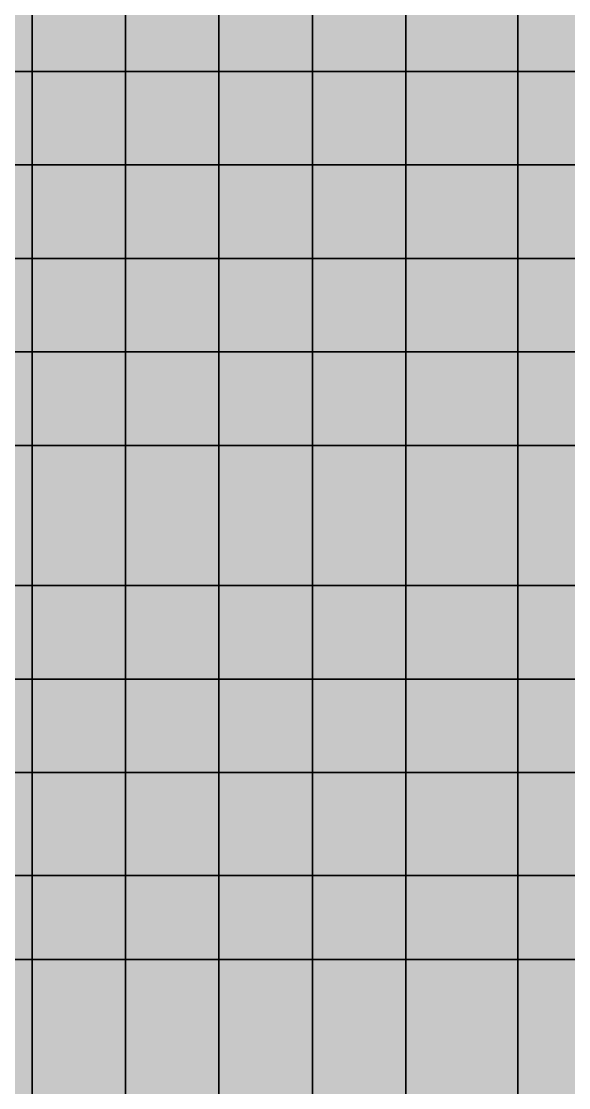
# Model space of a CAD drawing. Header units: inches. Extents: x -100 to 146, y -140 to 41.
# Drawn here: x 18.2 to 24.05, y -29.87 to -18.46 of the extents above; entities that cross this region are included whole.
import ezdxf

# ---------------------------------------------------------------- set-up
doc = ezdxf.new("R2010")
doc.units = ezdxf.units.IN
doc.header["$MEASUREMENT"] = 0
for name, color, linetype in [('Contour 1-01', 7, 'Continuous'), ('Mesh-CDM(100%)_Ac1①', 7, 'Continuous'), ('Mesh-CDM(50%)_Ac1①', 7, 'Continuous'), ('Mesh-joint-hd-s1', 7, 'Continuous'), ('Mesh-joint-vd-s2', 7, 'Continuous'), ('Mesh-joint-vd-s3', 7, 'Continuous'), ('Mesh-MPC', 7, 'Continuous'), ('Mesh-セル中詰(水中)', 7, 'Continuous'), ('Mesh-事前混合処理土', 7, 'Continuous'), ('Mesh-敷石', 7, 'Continuous'), ('Mesh-梁①(両端)', 7, 'Continuous'), ('Mesh-梁③(円周)', 7, 'Continuous'), ('Undeformed Mesh-CDM(100%)_Ac1①', 7, 'Continuous'), ('Undeformed Mesh-CDM(50%)_Ac1①', 7, 'Continuous'), ('Undeformed Mesh-セル中詰(水中)', 7, 'Continuous'), ('Undeformed Mesh-事前混合処理土', 7, 'Continuous'), ('Undeformed Mesh-敷石', 7, 'Continuous')]:
    doc.layers.add(name, color=color, linetype=linetype)

msp = doc.modelspace()

# ---------------------------------------------------------------- linework, layer by layer
at = {"color": 7, "true_color": 0xffffff, "transparency": 33554687}
for p, q in [((23.51, -19), (23.51, -18)), ((12.25, -19), (23.51, -19)), ((23.51, -20), (23.51, -19)), ((23.51, -19), (23.51, -19)), ((23.51, -19), (23.51, -19)), ((12.25, -20), (23.51, -20)), ((23.51, -21), (23.51, -20)), ((23.51, -20), (23.51, -20)), ((23.51, -20), (23.51, -20)), ((12.25, -21), (23.51, -21)), ((23.51, -22), (23.51, -21)), ((23.51, -21), (23.51, -21)), ((23.51, -21), (23.51, -21)), ((12.25, -22), (23.51, -22)), ((23.51, -23), (23.51, -22)), ((23.51, -22), (23.51, -22)), ((23.51, -22), (23.51, -22)), ((12.25, -23), (23.51, -23)), ((23.51, -23), (23.51, -23)), ((23.51, -23), (23.51, -23)), ((23.51, -23), (23.51, -23)), ((23.51, -23), (23.51, -23)), ((18.31103, -24.5), (18.31103, -24.5)), ((19.31103, -24.5), (19.31103, -24.5)), ((20.31103, -24.5), (20.31103, -24.5)), ((21.31103, -24.5), (21.31103, -24.5)), ((22.31103, -24.5), (22.31103, -24.5)), ((23.51, -24.5), (23.51, -24.5))]:
    msp.add_line(p, q, dxfattribs=at)
for points in [[(17.31103, -18), (17.31103, -19), (18.31103, -19)], [(17.31103, -18), (18.31103, -19), (18.31103, -18)], [(18.31103, -18), (18.31103, -19), (19.31103, -19)], [(18.31103, -18), (19.31103, -19), (19.31103, -18)], [(19.31103, -19), (20.31103, -19), (20.31103, -18)], [(19.31103, -19), (20.31103, -18), (19.31103, -18)], [(20.31103, -18), (20.31103, -19), (21.31103, -19)], [(20.31103, -18), (21.31103, -19), (21.31103, -18)], [(21.31103, -19), (22.31103, -19), (22.31103, -18)], [(21.31103, -19), (22.31103, -18), (21.31103, -18)], [(22.31103, -18), (22.31103, -19), (23.51, -19)], [(22.31103, -18), (23.51, -19), (23.51, -18)], [(23.51, -18), (23.51, -19), (24.6, -19)], [(23.51, -18), (24.6, -19), (24.6, -18)], [(17.31103, -20), (18.31103, -20), (18.31103, -19)], [(17.31103, -20), (18.31103, -19), (17.31103, -19)], [(18.31103, -19), (18.31103, -20), (19.31103, -20)], [(18.31103, -19), (19.31103, -20), (19.31103, -19)], [(19.31103, -20), (20.31103, -20), (20.31103, -19)], [(19.31103, -20), (20.31103, -19), (19.31103, -19)], [(20.31103, -19), (20.31103, -20), (21.31103, -20)], [(20.31103, -19), (21.31103, -20), (21.31103, -19)], [(21.31103, -20), (22.31103, -20), (22.31103, -19)], [(21.31103, -20), (22.31103, -19), (21.31103, -19)], [(22.31103, -20), (23.51, -20), (23.51, -19)], [(22.31103, -20), (23.51, -19), (22.31103, -19)], [(23.51, -20), (24.6, -20), (24.6, -19)], [(23.51, -20), (24.6, -19), (23.51, -19)], [(17.31103, -21), (18.31103, -21), (18.31103, -20)], [(17.31103, -21), (18.31103, -20), (17.31103, -20)], [(18.31103, -20), (18.31103, -21), (19.31103, -21)], [(18.31103, -20), (19.31103, -21), (19.31103, -20)], [(19.31103, -21), (20.31103, -21), (20.31103, -20)], [(19.31103, -21), (20.31103, -20), (19.31103, -20)], [(20.31103, -20), (20.31103, -21), (21.31103, -21)], [(20.31103, -20), (21.31103, -21), (21.31103, -20)], [(21.31103, -21), (22.31103, -21), (22.31103, -20)], [(21.31103, -21), (22.31103, -20), (21.31103, -20)], [(22.31103, -21), (23.51, -21), (23.51, -20)], [(22.31103, -21), (23.51, -20), (22.31103, -20)], [(23.51, -21), (24.6, -21), (24.6, -20)], [(23.51, -21), (24.6, -20), (23.51, -20)], [(17.31103, -22), (18.31103, -22), (18.31103, -21)], [(17.31103, -22), (18.31103, -21), (17.31103, -21)], [(18.31103, -21), (18.31103, -22), (19.31103, -22)], [(18.31103, -21), (19.31103, -22), (19.31103, -21)], [(19.31103, -22), (20.31103, -22), (20.31103, -21)], [(19.31103, -22), (20.31103, -21), (19.31103, -21)], [(20.31103, -21), (20.31103, -22), (21.31103, -22)], [(20.31103, -21), (21.31103, -22), (21.31103, -21)], [(21.31103, -22), (22.31103, -22), (22.31103, -21)], [(21.31103, -22), (22.31103, -21), (21.31103, -21)], [(22.31103, -22), (23.51, -22), (23.51, -21)], [(22.31103, -22), (23.51, -21), (22.31103, -21)], [(23.51, -22), (24.6, -22), (24.6, -21)], [(23.51, -22), (24.6, -21), (23.51, -21)], [(17.31103, -22), (17.31103, -23), (18.31103, -23)], [(17.31103, -22), (18.31103, -23), (18.31103, -22)], [(18.31103, -22), (18.31103, -23), (19.31103, -23)], [(18.31103, -22), (19.31103, -23), (19.31103, -22)], [(19.31103, -22), (19.31103, -23), (20.31103, -23)], [(19.31103, -22), (20.31103, -23), (20.31103, -22)], [(20.31103, -22), (20.31103, -23), (21.31103, -23)], [(20.31103, -22), (21.31103, -23), (21.31103, -22)], [(21.31103, -22), (21.31103, -23), (22.31103, -23)], [(21.31103, -22), (22.31103, -23), (22.31103, -22)], [(23.51, -23), (23.51, -22), (22.31103, -22)], [(23.51, -23), (22.31103, -22), (22.31103, -23)], [(23.51, -22), (23.51, -23), (24.6, -23)], [(23.51, -22), (24.6, -23), (24.6, -22)], [(17.31103, -24.5), (18.31103, -24.5), (18.31103, -23)], [(17.31103, -24.5), (18.31103, -23), (17.31103, -23)], [(18.31103, -23), (18.31103, -24.5), (19.31103, -24.5)], [(18.31103, -23), (19.31103, -24.5), (19.31103, -23)], [(19.31103, -24.5), (20.31103, -24.5), (20.31103, -23)], [(19.31103, -24.5), (20.31103, -23), (19.31103, -23)], [(20.31103, -23), (20.31103, -24.5), (21.31103, -24.5)], [(20.31103, -23), (21.31103, -24.5), (21.31103, -23)], [(21.31103, -24.5), (22.31103, -24.5), (22.31103, -23)], [(21.31103, -24.5), (22.31103, -23), (21.31103, -23)], [(22.31103, -24.5), (23.51, -24.5), (23.51, -23)], [(22.31103, -24.5), (23.51, -23), (22.31103, -23)], [(23.51, -23), (23.51, -24.5), (24.6, -24.5)], [(23.51, -23), (24.6, -24.5), (24.6, -23)], [(18.31103, -24.5), (17.31103, -24.5), (17.31103, -25.5)], [(18.31103, -24.5), (17.31103, -25.5), (18.31103, -25.5)], [(18.31103, -24.5), (18.31103, -25.5), (19.31103, -25.5)], [(18.31103, -24.5), (19.31103, -25.5), (19.31103, -24.5)], [(20.31103, -24.5), (19.31103, -24.5), (19.31103, -25.5)], [(20.31103, -24.5), (19.31103, -25.5), (20.31103, -25.5)], [(20.31103, -24.5), (20.31103, -25.5), (21.31103, -25.5)], [(20.31103, -24.5), (21.31103, -25.5), (21.31103, -24.5)], [(22.31103, -24.5), (21.31103, -24.5), (21.31103, -25.5)], [(22.31103, -24.5), (21.31103, -25.5), (22.31103, -25.5)], [(23.51, -24.5), (22.31103, -24.5), (22.31103, -25.5)], [(23.51, -24.5), (22.31103, -25.5), (23.51, -25.5)], [(23.51, -24.5), (23.51, -25.5), (24.6, -25.5)], [(23.51, -24.5), (24.6, -25.5), (24.6, -24.5)], [(17.31103, -25.5), (17.31103, -26.5), (18.31103, -26.5)], [(17.31103, -25.5), (18.31103, -26.5), (18.31103, -25.5)], [(18.31103, -25.5), (18.31103, -26.5), (19.31103, -26.5)], [(18.31103, -25.5), (19.31103, -26.5), (19.31103, -25.5)], [(19.31103, -26.5), (20.31103, -26.5), (20.31103, -25.5)], [(19.31103, -26.5), (20.31103, -25.5), (19.31103, -25.5)], [(20.31103, -25.5), (20.31103, -26.5), (21.31103, -26.5)], [(20.31103, -25.5), (21.31103, -26.5), (21.31103, -25.5)], [(21.31103, -26.5), (22.31103, -26.5), (22.31103, -25.5)], [(21.31103, -26.5), (22.31103, -25.5), (21.31103, -25.5)], [(22.31103, -26.5), (23.51, -26.5), (23.51, -25.5)], [(22.31103, -26.5), (23.51, -25.5), (22.31103, -25.5)], [(23.51, -25.5), (23.51, -26.5), (24.6, -26.5)], [(23.51, -25.5), (24.6, -26.5), (24.6, -25.5)], [(17.31103, -26.5), (17.31103, -27.6), (18.31103, -27.6)], [(17.31103, -26.5), (18.31103, -27.6), (18.31103, -26.5)], [(18.31103, -26.5), (18.31103, -27.6), (19.31103, -27.6)], [(18.31103, -26.5), (19.31103, -27.6), (19.31103, -26.5)], [(19.31103, -27.6), (20.31103, -27.6), (20.31103, -26.5)], [(19.31103, -27.6), (20.31103, -26.5), (19.31103, -26.5)], [(20.31103, -26.5), (20.31103, -27.6), (21.31103, -27.6)], [(20.31103, -26.5), (21.31103, -27.6), (21.31103, -26.5)], [(21.31103, -27.6), (22.31103, -27.6), (22.31103, -26.5)], [(21.31103, -27.6), (22.31103, -26.5), (21.31103, -26.5)], [(22.31103, -27.6), (23.51, -27.6), (23.51, -26.5)], [(22.31103, -27.6), (23.51, -26.5), (22.31103, -26.5)], [(23.51, -26.5), (23.51, -27.6), (24.6, -27.6)], [(23.51, -26.5), (24.6, -27.6), (24.6, -26.5)], [(17.31103, -27.6), (17.31103, -28.5), (18.31103, -28.5)], [(17.31103, -27.6), (18.31103, -28.5), (18.31103, -27.6)], [(18.31103, -27.6), (18.31103, -28.5), (19.31103, -28.5)], [(18.31103, -27.6), (19.31103, -28.5), (19.31103, -27.6)], [(19.31103, -28.5), (20.31103, -28.5), (20.31103, -27.6)], [(19.31103, -28.5), (20.31103, -27.6), (19.31103, -27.6)], [(20.31103, -27.6), (20.31103, -28.5), (21.31103, -28.5)], [(20.31103, -27.6), (21.31103, -28.5), (21.31103, -27.6)], [(21.31103, -28.5), (22.31103, -28.5), (22.31103, -27.6)], [(21.31103, -28.5), (22.31103, -27.6), (21.31103, -27.6)], [(22.31103, -28.5), (23.51, -28.5), (23.51, -27.6)], [(22.31103, -28.5), (23.51, -27.6), (22.31103, -27.6)], [(23.51, -27.6), (23.51, -28.5), (24.6, -28.5)], [(23.51, -27.6), (24.6, -28.5), (24.6, -27.6)], [(18.31103, -28.5), (17.31103, -28.5), (17.31103, -30.1)], [(18.31103, -28.5), (17.31103, -30.1), (18.31103, -30.1)], [(18.31103, -28.5), (18.31103, -30.1), (19.31103, -30.1)], [(18.31103, -28.5), (19.31103, -30.1), (19.31103, -28.5)], [(20.31103, -28.5), (19.31103, -28.5), (19.31103, -30.1)], [(20.31103, -28.5), (19.31103, -30.1), (20.31103, -30.1)], [(20.31103, -28.5), (20.31103, -30.1), (21.31103, -30.1)], [(20.31103, -28.5), (21.31103, -30.1), (21.31103, -28.5)], [(22.31103, -28.5), (21.31103, -28.5), (21.31103, -30.1)], [(22.31103, -28.5), (21.31103, -30.1), (22.31103, -30.1)], [(23.51, -28.5), (22.31103, -28.5), (22.31103, -30.1)], [(23.51, -28.5), (22.31103, -30.1), (23.51, -30.1)], [(23.51, -28.5), (23.51, -30.1), (24.6, -30.1)], [(23.51, -28.5), (24.6, -30.1), (24.6, -28.5)]]:
    msp.add_solid(points, dxfattribs=at)
at = {"layer": 'Contour 1-01', "color": 5, "true_color": 0x0000ff}
for points in [[(17.31103, -18), (17.31103, -19), (18.31103, -19)], [(17.31103, -18), (18.31103, -19), (18.31103, -18)], [(18.31103, -18), (18.31103, -19), (19.31103, -19)], [(18.31103, -18), (19.31103, -19), (19.31103, -18)], [(19.31103, -19), (20.31103, -19), (20.31103, -18)], [(19.31103, -19), (20.31103, -18), (19.31103, -18)], [(20.31103, -18), (20.31103, -19), (21.31103, -19)], [(20.31103, -18), (21.31103, -19), (21.31103, -18)], [(21.31103, -19), (22.31103, -19), (22.31103, -18)], [(21.31103, -19), (22.31103, -18), (21.31103, -18)], [(22.31103, -18), (22.31103, -19), (23.51, -19)], [(22.31103, -18), (23.51, -19), (23.51, -18)], [(23.51, -18), (23.51, -19), (24.6, -19)], [(23.51, -18), (24.6, -19), (24.6, -18)], [(17.31103, -20), (18.31103, -20), (18.31103, -19)], [(17.31103, -20), (18.31103, -19), (17.31103, -19)], [(18.31103, -19), (18.31103, -20), (19.31103, -20)], [(18.31103, -19), (19.31103, -20), (19.31103, -19)], [(19.31103, -20), (20.31103, -20), (20.31103, -19)], [(19.31103, -20), (20.31103, -19), (19.31103, -19)], [(20.31103, -19), (20.31103, -20), (21.31103, -20)], [(20.31103, -19), (21.31103, -20), (21.31103, -19)], [(21.31103, -20), (22.31103, -20), (22.31103, -19)], [(21.31103, -20), (22.31103, -19), (21.31103, -19)], [(22.31103, -20), (23.51, -20), (23.51, -19)], [(22.31103, -20), (23.51, -19), (22.31103, -19)], [(23.51, -20), (24.6, -20), (24.6, -19)], [(23.51, -20), (24.6, -19), (23.51, -19)], [(17.31103, -21), (18.31103, -21), (18.31103, -20)], [(17.31103, -21), (18.31103, -20), (17.31103, -20)], [(18.31103, -20), (18.31103, -21), (19.31103, -21)], [(18.31103, -20), (19.31103, -21), (19.31103, -20)], [(19.31103, -21), (20.31103, -21), (20.31103, -20)], [(19.31103, -21), (20.31103, -20), (19.31103, -20)], [(20.31103, -20), (20.31103, -21), (21.31103, -21)], [(20.31103, -20), (21.31103, -21), (21.31103, -20)], [(21.31103, -21), (22.31103, -21), (22.31103, -20)], [(21.31103, -21), (22.31103, -20), (21.31103, -20)], [(22.31103, -21), (23.51, -21), (23.51, -20)], [(22.31103, -21), (23.51, -20), (22.31103, -20)], [(23.51, -21), (24.6, -21), (24.6, -20)], [(23.51, -21), (24.6, -20), (23.51, -20)], [(17.31103, -22), (18.31103, -22), (18.31103, -21)], [(17.31103, -22), (18.31103, -21), (17.31103, -21)], [(18.31103, -21), (18.31103, -22), (19.31103, -22)], [(18.31103, -21), (19.31103, -22), (19.31103, -21)], [(19.31103, -22), (20.31103, -22), (20.31103, -21)], [(19.31103, -22), (20.31103, -21), (19.31103, -21)], [(20.31103, -21), (20.31103, -22), (21.31103, -22)], [(20.31103, -21), (21.31103, -22), (21.31103, -21)], [(21.31103, -22), (22.31103, -22), (22.31103, -21)], [(21.31103, -22), (22.31103, -21), (21.31103, -21)], [(22.31103, -22), (23.51, -22), (23.51, -21)], [(22.31103, -22), (23.51, -21), (22.31103, -21)], [(23.51, -22), (24.6, -22), (24.6, -21)], [(23.51, -22), (24.6, -21), (23.51, -21)], [(17.31103, -22), (17.31103, -23), (18.31103, -23)], [(17.31103, -22), (18.31103, -23), (18.31103, -22)], [(18.31103, -22), (18.31103, -23), (19.31103, -23)], [(18.31103, -22), (19.31103, -23), (19.31103, -22)], [(19.31103, -22), (19.31103, -23), (20.31103, -23)], [(19.31103, -22), (20.31103, -23), (20.31103, -22)], [(20.31103, -22), (20.31103, -23), (21.31103, -23)], [(20.31103, -22), (21.31103, -23), (21.31103, -22)], [(21.31103, -22), (21.31103, -23), (22.31103, -23)], [(21.31103, -22), (22.31103, -23), (22.31103, -22)], [(23.51, -23), (23.51, -22), (22.31103, -22)], [(23.51, -23), (22.31103, -22), (22.31103, -23)], [(23.51, -22), (23.51, -23), (24.6, -23)], [(23.51, -22), (24.6, -23), (24.6, -22)], [(17.31103, -24.5), (18.31103, -24.5), (18.31103, -23)], [(17.31103, -24.5), (18.31103, -23), (17.31103, -23)], [(18.31103, -23), (18.31103, -24.5), (19.31103, -24.5)], [(18.31103, -23), (19.31103, -24.5), (19.31103, -23)], [(19.31103, -24.5), (20.31103, -24.5), (20.31103, -23)], [(19.31103, -24.5), (20.31103, -23), (19.31103, -23)], [(20.31103, -23), (20.31103, -24.5), (21.31103, -24.5)], [(20.31103, -23), (21.31103, -24.5), (21.31103, -23)], [(21.31103, -24.5), (22.31103, -24.5), (22.31103, -23)], [(21.31103, -24.5), (22.31103, -23), (21.31103, -23)], [(22.31103, -24.5), (23.51, -24.5), (23.51, -23)], [(22.31103, -24.5), (23.51, -23), (22.31103, -23)], [(23.51, -23), (23.51, -24.5), (24.6, -24.5)], [(23.51, -23), (24.6, -24.5), (24.6, -23)], [(18.31103, -24.5), (17.31103, -24.5), (17.31103, -25.5)], [(18.31103, -24.5), (17.31103, -25.5), (18.31103, -25.5)], [(18.31103, -24.5), (18.31103, -25.5), (19.31103, -25.5)], [(18.31103, -24.5), (19.31103, -25.5), (19.31103, -24.5)], [(20.31103, -24.5), (19.31103, -24.5), (19.31103, -25.5)], [(20.31103, -24.5), (19.31103, -25.5), (20.31103, -25.5)], [(20.31103, -24.5), (20.31103, -25.5), (21.31103, -25.5)], [(20.31103, -24.5), (21.31103, -25.5), (21.31103, -24.5)], [(22.31103, -24.5), (21.31103, -24.5), (21.31103, -25.5)], [(22.31103, -24.5), (21.31103, -25.5), (22.31103, -25.5)], [(23.51, -24.5), (22.31103, -24.5), (22.31103, -25.5)], [(23.51, -24.5), (22.31103, -25.5), (23.51, -25.5)], [(23.51, -24.5), (23.51, -25.5), (24.6, -25.5)], [(23.51, -24.5), (24.6, -25.5), (24.6, -24.5)], [(17.31103, -25.5), (17.31103, -26.5), (18.31103, -26.5)], [(17.31103, -25.5), (18.31103, -26.5), (18.31103, -25.5)], [(18.31103, -25.5), (18.31103, -26.5), (19.31103, -26.5)], [(18.31103, -25.5), (19.31103, -26.5), (19.31103, -25.5)], [(19.31103, -26.5), (20.31103, -26.5), (20.31103, -25.5)], [(19.31103, -26.5), (20.31103, -25.5), (19.31103, -25.5)], [(20.31103, -25.5), (20.31103, -26.5), (21.31103, -26.5)], [(20.31103, -25.5), (21.31103, -26.5), (21.31103, -25.5)], [(21.31103, -26.5), (22.31103, -26.5), (22.31103, -25.5)], [(21.31103, -26.5), (22.31103, -25.5), (21.31103, -25.5)], [(22.31103, -26.5), (23.51, -26.5), (23.51, -25.5)], [(22.31103, -26.5), (23.51, -25.5), (22.31103, -25.5)], [(23.51, -25.5), (23.51, -26.5), (24.6, -26.5)], [(23.51, -25.5), (24.6, -26.5), (24.6, -25.5)], [(17.31103, -26.5), (17.31103, -27.6), (18.31103, -27.6)], [(17.31103, -26.5), (18.31103, -27.6), (18.31103, -26.5)], [(18.31103, -26.5), (18.31103, -27.6), (19.31103, -27.6)], [(18.31103, -26.5), (19.31103, -27.6), (19.31103, -26.5)], [(19.31103, -27.6), (20.31103, -27.6), (20.31103, -26.5)], [(19.31103, -27.6), (20.31103, -26.5), (19.31103, -26.5)], [(20.31103, -26.5), (20.31103, -27.6), (21.31103, -27.6)], [(20.31103, -26.5), (21.31103, -27.6), (21.31103, -26.5)], [(21.31103, -27.6), (22.31103, -27.6), (22.31103, -26.5)], [(21.31103, -27.6), (22.31103, -26.5), (21.31103, -26.5)], [(22.31103, -27.6), (23.51, -27.6), (23.51, -26.5)], [(22.31103, -27.6), (23.51, -26.5), (22.31103, -26.5)], [(23.51, -26.5), (23.51, -27.6), (24.6, -27.6)], [(23.51, -26.5), (24.6, -27.6), (24.6, -26.5)], [(17.31103, -27.6), (17.31103, -28.5), (18.31103, -28.5)], [(17.31103, -27.6), (18.31103, -28.5), (18.31103, -27.6)], [(18.31103, -27.6), (18.31103, -28.5), (19.31103, -28.5)], [(18.31103, -27.6), (19.31103, -28.5), (19.31103, -27.6)], [(19.31103, -28.5), (20.31103, -28.5), (20.31103, -27.6)], [(19.31103, -28.5), (20.31103, -27.6), (19.31103, -27.6)], [(20.31103, -27.6), (20.31103, -28.5), (21.31103, -28.5)], [(20.31103, -27.6), (21.31103, -28.5), (21.31103, -27.6)], [(21.31103, -28.5), (22.31103, -28.5), (22.31103, -27.6)], [(21.31103, -28.5), (22.31103, -27.6), (21.31103, -27.6)], [(22.31103, -28.5), (23.51, -28.5), (23.51, -27.6)], [(22.31103, -28.5), (23.51, -27.6), (22.31103, -27.6)], [(23.51, -27.6), (23.51, -28.5), (24.6, -28.5)], [(23.51, -27.6), (24.6, -28.5), (24.6, -27.6)], [(18.31103, -28.5), (17.31103, -28.5), (17.31103, -30.1)], [(18.31103, -28.5), (17.31103, -30.1), (18.31103, -30.1)], [(18.31103, -28.5), (18.31103, -30.1), (19.31103, -30.1)], [(18.31103, -28.5), (19.31103, -30.1), (19.31103, -28.5)], [(20.31103, -28.5), (19.31103, -28.5), (19.31103, -30.1)], [(20.31103, -28.5), (19.31103, -30.1), (20.31103, -30.1)], [(20.31103, -28.5), (20.31103, -30.1), (21.31103, -30.1)], [(20.31103, -28.5), (21.31103, -30.1), (21.31103, -28.5)], [(22.31103, -28.5), (21.31103, -28.5), (21.31103, -30.1)], [(22.31103, -28.5), (21.31103, -30.1), (22.31103, -30.1)], [(23.51, -28.5), (22.31103, -28.5), (22.31103, -30.1)], [(23.51, -28.5), (22.31103, -30.1), (23.51, -30.1)], [(23.51, -28.5), (23.51, -30.1), (24.6, -30.1)], [(23.51, -28.5), (24.6, -30.1), (24.6, -28.5)]]:
    msp.add_solid(points, dxfattribs=at)
at = {"layer": 'Mesh-CDM(100%)_Ac1①', "color": 18, "true_color": 0x000000, "transparency": 33554559}
for p, q in [((18.31103, -24.5), (17.31103, -24.5)), ((18.31103, -25.5), (18.31103, -24.5)), ((18.31103, -24.5), (18.31103, -25.5)), ((19.31103, -24.5), (18.31103, -24.5)), ((19.31103, -25.5), (19.31103, -24.5)), ((20.31103, -24.5), (19.31103, -24.5)), ((19.31103, -24.5), (19.31103, -25.5)), ((20.31103, -25.5), (20.31103, -24.5)), ((20.31103, -24.5), (20.31103, -25.5)), ((21.31103, -24.5), (20.31103, -24.5)), ((21.31103, -25.5), (21.31103, -24.5)), ((22.31103, -24.5), (21.31103, -24.5)), ((21.31103, -24.5), (21.31103, -25.5)), ((22.31103, -25.5), (22.31103, -24.5)), ((23.51, -24.5), (22.31103, -24.5)), ((22.31103, -24.5), (22.31103, -25.5)), ((23.51, -25.5), (23.51, -24.5)), ((23.51, -24.5), (23.51, -25.5)), ((24.6, -24.5), (23.51, -24.5)), ((18.31103, -25.5), (17.31103, -25.5)), ((17.31103, -25.5), (18.31103, -25.5)), ((18.31103, -26.5), (18.31103, -25.5)), ((18.31103, -25.5), (18.31103, -26.5)), ((19.31103, -25.5), (18.31103, -25.5)), ((18.31103, -25.5), (19.31103, -25.5)), ((19.31103, -26.5), (19.31103, -25.5)), ((20.31103, -25.5), (19.31103, -25.5)), ((19.31103, -25.5), (19.31103, -26.5)), ((19.31103, -25.5), (20.31103, -25.5)), ((20.31103, -26.5), (20.31103, -25.5)), ((20.31103, -25.5), (20.31103, -26.5)), ((21.31103, -25.5), (20.31103, -25.5)), ((20.31103, -25.5), (21.31103, -25.5)), ((21.31103, -26.5), (21.31103, -25.5)), ((22.31103, -25.5), (21.31103, -25.5)), ((21.31103, -25.5), (21.31103, -26.5)), ((21.31103, -25.5), (22.31103, -25.5)), ((22.31103, -26.5), (22.31103, -25.5)), ((23.51, -25.5), (22.31103, -25.5)), ((22.31103, -25.5), (22.31103, -26.5)), ((22.31103, -25.5), (23.51, -25.5)), ((23.51, -26.5), (23.51, -25.5)), ((23.51, -25.5), (23.51, -26.5)), ((24.6, -25.5), (23.51, -25.5)), ((23.51, -25.5), (24.6, -25.5)), ((18.31103, -26.5), (17.31103, -26.5)), ((17.31103, -26.5), (18.31103, -26.5)), ((18.31103, -27.6), (18.31103, -26.5)), ((18.31103, -26.5), (19.31103, -26.5)), ((18.31103, -26.5), (18.31103, -27.6)), ((19.31103, -26.5), (18.31103, -26.5)), ((19.31103, -27.6), (19.31103, -26.5)), ((20.31103, -26.5), (19.31103, -26.5)), ((19.31103, -26.5), (19.31103, -27.6)), ((19.31103, -26.5), (20.31103, -26.5)), ((20.31103, -27.6), (20.31103, -26.5)), ((20.31103, -26.5), (20.31103, -27.6)), ((21.31103, -26.5), (20.31103, -26.5)), ((20.31103, -26.5), (21.31103, -26.5)), ((21.31103, -27.6), (21.31103, -26.5)), ((22.31103, -26.5), (21.31103, -26.5)), ((21.31103, -26.5), (21.31103, -27.6)), ((21.31103, -26.5), (22.31103, -26.5)), ((22.31103, -27.6), (22.31103, -26.5)), ((23.51, -26.5), (22.31103, -26.5)), ((22.31103, -26.5), (22.31103, -27.6)), ((22.31103, -26.5), (23.51, -26.5)), ((23.51, -27.6), (23.51, -26.5)), ((23.51, -26.5), (23.51, -27.6)), ((24.6, -26.5), (23.51, -26.5)), ((23.51, -26.5), (24.6, -26.5)), ((18.31103, -27.6), (17.31103, -27.6)), ((17.31103, -27.6), (18.31103, -27.6)), ((18.31103, -28.5), (18.31103, -27.6)), ((18.31103, -27.6), (18.31103, -28.5)), ((19.31103, -27.6), (18.31103, -27.6)), ((18.31103, -27.6), (19.31103, -27.6)), ((19.31103, -28.5), (19.31103, -27.6)), ((20.31103, -27.6), (19.31103, -27.6)), ((19.31103, -27.6), (19.31103, -28.5)), ((19.31103, -27.6), (20.31103, -27.6)), ((20.31103, -28.5), (20.31103, -27.6)), ((20.31103, -27.6), (20.31103, -28.5)), ((21.31103, -27.6), (20.31103, -27.6)), ((20.31103, -27.6), (21.31103, -27.6)), ((21.31103, -28.5), (21.31103, -27.6)), ((22.31103, -27.6), (21.31103, -27.6)), ((21.31103, -27.6), (21.31103, -28.5)), ((21.31103, -27.6), (22.31103, -27.6)), ((22.31103, -28.5), (22.31103, -27.6)), ((23.51, -27.6), (22.31103, -27.6)), ((22.31103, -27.6), (22.31103, -28.5)), ((22.31103, -27.6), (23.51, -27.6)), ((23.51, -28.5), (23.51, -27.6)), ((23.51, -27.6), (23.51, -28.5)), ((24.6, -27.6), (23.51, -27.6)), ((23.51, -27.6), (24.6, -27.6)), ((17.31103, -28.5), (18.31103, -28.5)), ((18.31103, -28.5), (19.31103, -28.5)), ((19.31103, -28.5), (20.31103, -28.5)), ((20.31103, -28.5), (21.31103, -28.5)), ((21.31103, -28.5), (22.31103, -28.5)), ((22.31103, -28.5), (23.51, -28.5)), ((23.51, -28.5), (24.6, -28.5))]:
    msp.add_line(p, q, dxfattribs=at)
at = {"layer": 'Mesh-CDM(50%)_Ac1①', "color": 18, "true_color": 0x000000, "transparency": 33554559}
for p, q in [((18.31103, -28.5), (17.31103, -28.5)), ((18.31103, -30.1), (18.31103, -28.5)), ((18.31103, -28.5), (18.31103, -30.1)), ((19.31103, -28.5), (18.31103, -28.5)), ((19.31103, -30.1), (19.31103, -28.5)), ((20.31103, -28.5), (19.31103, -28.5)), ((19.31103, -28.5), (19.31103, -30.1)), ((20.31103, -30.1), (20.31103, -28.5)), ((20.31103, -28.5), (20.31103, -30.1)), ((21.31103, -28.5), (20.31103, -28.5)), ((21.31103, -30.1), (21.31103, -28.5)), ((22.31103, -28.5), (21.31103, -28.5)), ((21.31103, -28.5), (21.31103, -30.1)), ((22.31103, -30.1), (22.31103, -28.5)), ((23.51, -28.5), (22.31103, -28.5)), ((22.31103, -28.5), (22.31103, -30.1)), ((23.51, -30.1), (23.51, -28.5)), ((23.51, -28.5), (23.51, -30.1)), ((24.6, -28.5), (23.51, -28.5))]:
    msp.add_line(p, q, dxfattribs=at)
at = {"layer": 'Mesh-joint-hd-s1', "color": 18, "true_color": 0x000000, "transparency": 33554559}
for p, q in [((18.31103, -24.5), (18.31103, -24.5)), ((19.31103, -24.5), (19.31103, -24.5)), ((20.31103, -24.5), (20.31103, -24.5)), ((21.31103, -24.5), (21.31103, -24.5)), ((22.31103, -24.5), (22.31103, -24.5)), ((23.51, -24.5), (23.51, -24.5))]:
    msp.add_line(p, q, dxfattribs=at)
at = {"layer": 'Mesh-joint-vd-s2', "color": 18, "true_color": 0x000000, "transparency": 33554559}
for p, q in [((23.51, -19), (23.51, -19)), ((23.51, -20), (23.51, -20)), ((23.51, -21), (23.51, -21)), ((23.51, -22), (23.51, -22)), ((23.51, -23), (23.51, -23))]:
    msp.add_line(p, q, dxfattribs=at)
at = {"layer": 'Mesh-joint-vd-s3', "color": 18, "true_color": 0x000000, "transparency": 33554559}
for p, q in [((23.51, -19), (23.51, -19)), ((23.51, -20), (23.51, -20)), ((23.51, -21), (23.51, -21)), ((23.51, -22), (23.51, -22)), ((23.51, -23), (23.51, -23))]:
    msp.add_line(p, q, dxfattribs=at)
at = {"layer": 'Mesh-MPC', "color": 18, "true_color": 0x000000, "transparency": 33554559}
msp.add_line((23.51, -23), (23.51, -23), dxfattribs=at)
msp.add_line((23.51, -23), (23.51, -23), dxfattribs=at)
at = {"layer": 'Mesh-セル中詰(水中)', "color": 18, "true_color": 0x000000, "transparency": 33554559}
for p, q in [((18.31103, -19), (18.31103, -18)), ((18.31103, -18), (18.31103, -19)), ((19.31103, -19), (19.31103, -18)), ((19.31103, -18), (19.31103, -19)), ((20.31103, -19), (20.31103, -18)), ((20.31103, -18), (20.31103, -19)), ((21.31103, -19), (21.31103, -18)), ((21.31103, -18), (21.31103, -19)), ((22.31103, -19), (22.31103, -18)), ((22.31103, -18), (22.31103, -19)), ((23.51, -19), (23.51, -18)), ((18.31103, -19), (17.31103, -19)), ((17.31103, -19), (18.31103, -19)), ((18.31103, -20), (18.31103, -19)), ((18.31103, -19), (18.31103, -20)), ((19.31103, -19), (18.31103, -19)), ((18.31103, -19), (19.31103, -19)), ((19.31103, -20), (19.31103, -19)), ((20.31103, -19), (19.31103, -19)), ((19.31103, -19), (19.31103, -20)), ((19.31103, -19), (20.31103, -19)), ((20.31103, -20), (20.31103, -19)), ((20.31103, -19), (20.31103, -20)), ((21.31103, -19), (20.31103, -19)), ((20.31103, -19), (21.31103, -19)), ((21.31103, -20), (21.31103, -19)), ((21.31103, -19), (22.31103, -19)), ((22.31103, -19), (21.31103, -19)), ((21.31103, -19), (21.31103, -20)), ((22.31103, -20), (22.31103, -19)), ((23.51, -19), (22.31103, -19)), ((22.31103, -19), (22.31103, -20)), ((22.31103, -19), (23.51, -19)), ((23.51, -20), (23.51, -19)), ((17.31103, -20), (18.31103, -20)), ((18.31103, -20), (17.31103, -20)), ((18.31103, -21), (18.31103, -20)), ((18.31103, -20), (18.31103, -21)), ((19.31103, -20), (18.31103, -20)), ((18.31103, -20), (19.31103, -20)), ((19.31103, -21), (19.31103, -20)), ((20.31103, -20), (19.31103, -20)), ((19.31103, -20), (19.31103, -21)), ((19.31103, -20), (20.31103, -20)), ((20.31103, -21), (20.31103, -20)), ((20.31103, -20), (20.31103, -21)), ((21.31103, -20), (20.31103, -20)), ((20.31103, -20), (21.31103, -20)), ((21.31103, -21), (21.31103, -20)), ((22.31103, -20), (21.31103, -20)), ((21.31103, -20), (21.31103, -21)), ((21.31103, -20), (22.31103, -20)), ((22.31103, -21), (22.31103, -20)), ((23.51, -20), (22.31103, -20)), ((22.31103, -20), (22.31103, -21)), ((22.31103, -20), (23.51, -20)), ((23.51, -21), (23.51, -20)), ((18.31103, -21), (17.31103, -21)), ((17.31103, -21), (18.31103, -21)), ((18.31103, -22), (18.31103, -21)), ((18.31103, -21), (18.31103, -22)), ((19.31103, -21), (18.31103, -21)), ((18.31103, -21), (19.31103, -21)), ((19.31103, -22), (19.31103, -21)), ((20.31103, -21), (19.31103, -21)), ((19.31103, -21), (19.31103, -22)), ((19.31103, -21), (20.31103, -21)), ((20.31103, -22), (20.31103, -21)), ((20.31103, -21), (20.31103, -22)), ((21.31103, -21), (20.31103, -21)), ((20.31103, -21), (21.31103, -21)), ((21.31103, -22), (21.31103, -21)), ((22.31103, -21), (21.31103, -21)), ((21.31103, -21), (21.31103, -22)), ((21.31103, -21), (22.31103, -21)), ((22.31103, -22), (22.31103, -21)), ((23.51, -21), (22.31103, -21)), ((22.31103, -21), (22.31103, -22)), ((22.31103, -21), (23.51, -21)), ((23.51, -22), (23.51, -21)), ((18.31103, -22), (17.31103, -22)), ((17.31103, -22), (18.31103, -22)), ((18.31103, -23), (18.31103, -22)), ((18.31103, -22), (18.31103, -23)), ((19.31103, -22), (18.31103, -22)), ((18.31103, -22), (19.31103, -22)), ((19.31103, -23), (19.31103, -22)), ((19.31103, -22), (19.31103, -23)), ((20.31103, -22), (19.31103, -22)), ((19.31103, -22), (20.31103, -22)), ((20.31103, -23), (20.31103, -22)), ((20.31103, -22), (20.31103, -23)), ((21.31103, -22), (20.31103, -22)), ((20.31103, -22), (21.31103, -22)), ((21.31103, -23), (21.31103, -22)), ((21.31103, -22), (21.31103, -23)), ((22.31103, -22), (21.31103, -22)), ((21.31103, -22), (22.31103, -22)), ((22.31103, -23), (22.31103, -22)), ((22.31103, -22), (23.51, -22)), ((23.51, -22), (22.31103, -22)), ((22.31103, -22), (22.31103, -23)), ((23.51, -23), (23.51, -22)), ((17.31103, -23), (18.31103, -23)), ((18.31103, -23), (19.31103, -23)), ((19.31103, -23), (20.31103, -23)), ((20.31103, -23), (21.31103, -23)), ((21.31103, -23), (22.31103, -23)), ((22.31103, -23), (23.51, -23))]:
    msp.add_line(p, q, dxfattribs=at)
at = {"layer": 'Mesh-事前混合処理土', "color": 18, "true_color": 0x000000, "transparency": 33554559}
for p, q in [((23.51, -18), (23.51, -19)), ((24.6, -19), (23.51, -19)), ((23.51, -19), (23.51, -20)), ((23.51, -19), (24.6, -19)), ((24.6, -20), (23.51, -20)), ((23.51, -20), (23.51, -21)), ((23.51, -20), (24.6, -20)), ((23.51, -21), (24.6, -21)), ((24.6, -21), (23.51, -21)), ((23.51, -21), (23.51, -22)), ((23.51, -22), (23.51, -23)), ((24.6, -22), (23.51, -22)), ((23.51, -22), (24.6, -22)), ((23.51, -23), (24.6, -23))]:
    msp.add_line(p, q, dxfattribs=at)
at = {"layer": 'Mesh-敷石', "color": 18, "true_color": 0x000000, "transparency": 33554559}
for p, q in [((18.31103, -23), (17.31103, -23)), ((18.31103, -24.5), (18.31103, -23)), ((18.31103, -23), (18.31103, -24.5)), ((19.31103, -23), (18.31103, -23)), ((19.31103, -24.5), (19.31103, -23)), ((20.31103, -23), (19.31103, -23)), ((19.31103, -23), (19.31103, -24.5)), ((20.31103, -24.5), (20.31103, -23)), ((20.31103, -23), (20.31103, -24.5)), ((21.31103, -23), (20.31103, -23)), ((21.31103, -24.5), (21.31103, -23)), ((22.31103, -23), (21.31103, -23)), ((21.31103, -23), (21.31103, -24.5)), ((22.31103, -24.5), (22.31103, -23)), ((23.51, -23), (22.31103, -23)), ((22.31103, -23), (22.31103, -24.5)), ((23.51, -24.5), (23.51, -23)), ((23.51, -23), (23.51, -24.5)), ((24.6, -23), (23.51, -23)), ((17.31103, -24.5), (18.31103, -24.5)), ((18.31103, -24.5), (19.31103, -24.5)), ((19.31103, -24.5), (20.31103, -24.5)), ((20.31103, -24.5), (21.31103, -24.5)), ((21.31103, -24.5), (22.31103, -24.5)), ((22.31103, -24.5), (23.51, -24.5)), ((23.51, -24.5), (24.6, -24.5))]:
    msp.add_line(p, q, dxfattribs=at)
at = {"layer": 'Mesh-梁①(両端)', "color": 18, "true_color": 0x000000, "transparency": 33554559}
for p, q in [((23.51, -19), (23.51, -18)), ((23.51, -20), (23.51, -19)), ((23.51, -21), (23.51, -20)), ((23.51, -22), (23.51, -21)), ((23.51, -23), (23.51, -22))]:
    msp.add_line(p, q, dxfattribs=at)
at = {"layer": 'Mesh-梁③(円周)', "color": 18, "true_color": 0x000000, "transparency": 33554559}
for p, q in [((12.25, -19), (23.51, -19)), ((12.25, -20), (23.51, -20)), ((12.25, -21), (23.51, -21)), ((12.25, -22), (23.51, -22)), ((12.25, -23), (23.51, -23))]:
    msp.add_line(p, q, dxfattribs=at)
at = {"layer": 'Undeformed Mesh-CDM(100%)_Ac1①', "color": 8, "true_color": 0x808080, "transparency": 33554687}
for p, q in [((18.31103, -24.5), (17.31103, -24.5)), ((18.31103, -25.5), (18.31103, -24.5)), ((18.31103, -24.5), (18.31103, -25.5)), ((19.31103, -24.5), (18.31103, -24.5)), ((19.31103, -25.5), (19.31103, -24.5)), ((20.31103, -24.5), (19.31103, -24.5)), ((19.31103, -24.5), (19.31103, -25.5)), ((20.31103, -25.5), (20.31103, -24.5)), ((20.31103, -24.5), (20.31103, -25.5)), ((21.31103, -24.5), (20.31103, -24.5)), ((21.31103, -25.5), (21.31103, -24.5)), ((22.31103, -24.5), (21.31103, -24.5)), ((21.31103, -24.5), (21.31103, -25.5)), ((22.31103, -25.5), (22.31103, -24.5)), ((23.51, -24.5), (22.31103, -24.5)), ((22.31103, -24.5), (22.31103, -25.5)), ((23.51, -25.5), (23.51, -24.5)), ((23.51, -24.5), (23.51, -25.5)), ((24.6, -24.5), (23.51, -24.5)), ((18.31103, -25.5), (17.31103, -25.5)), ((17.31103, -25.5), (18.31103, -25.5)), ((18.31103, -26.5), (18.31103, -25.5)), ((18.31103, -25.5), (18.31103, -26.5)), ((19.31103, -25.5), (18.31103, -25.5)), ((18.31103, -25.5), (19.31103, -25.5)), ((19.31103, -26.5), (19.31103, -25.5)), ((20.31103, -25.5), (19.31103, -25.5)), ((19.31103, -25.5), (19.31103, -26.5)), ((19.31103, -25.5), (20.31103, -25.5)), ((20.31103, -26.5), (20.31103, -25.5)), ((20.31103, -25.5), (20.31103, -26.5)), ((21.31103, -25.5), (20.31103, -25.5)), ((20.31103, -25.5), (21.31103, -25.5)), ((21.31103, -26.5), (21.31103, -25.5)), ((22.31103, -25.5), (21.31103, -25.5)), ((21.31103, -25.5), (21.31103, -26.5)), ((21.31103, -25.5), (22.31103, -25.5)), ((22.31103, -26.5), (22.31103, -25.5)), ((23.51, -25.5), (22.31103, -25.5)), ((22.31103, -25.5), (22.31103, -26.5)), ((22.31103, -25.5), (23.51, -25.5)), ((23.51, -26.5), (23.51, -25.5)), ((23.51, -25.5), (23.51, -26.5)), ((24.6, -25.5), (23.51, -25.5)), ((23.51, -25.5), (24.6, -25.5)), ((18.31103, -26.5), (17.31103, -26.5)), ((17.31103, -26.5), (18.31103, -26.5)), ((18.31103, -27.6), (18.31103, -26.5)), ((18.31103, -26.5), (19.31103, -26.5)), ((18.31103, -26.5), (18.31103, -27.6)), ((19.31103, -26.5), (18.31103, -26.5)), ((19.31103, -27.6), (19.31103, -26.5)), ((20.31103, -26.5), (19.31103, -26.5)), ((19.31103, -26.5), (19.31103, -27.6)), ((19.31103, -26.5), (20.31103, -26.5)), ((20.31103, -27.6), (20.31103, -26.5)), ((20.31103, -26.5), (20.31103, -27.6)), ((21.31103, -26.5), (20.31103, -26.5)), ((20.31103, -26.5), (21.31103, -26.5)), ((21.31103, -27.6), (21.31103, -26.5)), ((22.31103, -26.5), (21.31103, -26.5)), ((21.31103, -26.5), (21.31103, -27.6)), ((21.31103, -26.5), (22.31103, -26.5)), ((22.31103, -27.6), (22.31103, -26.5)), ((23.51, -26.5), (22.31103, -26.5)), ((22.31103, -26.5), (22.31103, -27.6)), ((22.31103, -26.5), (23.51, -26.5)), ((23.51, -27.6), (23.51, -26.5)), ((23.51, -26.5), (23.51, -27.6)), ((24.6, -26.5), (23.51, -26.5)), ((23.51, -26.5), (24.6, -26.5)), ((18.31103, -27.6), (17.31103, -27.6)), ((17.31103, -27.6), (18.31103, -27.6)), ((18.31103, -28.5), (18.31103, -27.6)), ((18.31103, -27.6), (18.31103, -28.5)), ((19.31103, -27.6), (18.31103, -27.6)), ((18.31103, -27.6), (19.31103, -27.6)), ((19.31103, -28.5), (19.31103, -27.6)), ((20.31103, -27.6), (19.31103, -27.6)), ((19.31103, -27.6), (19.31103, -28.5)), ((19.31103, -27.6), (20.31103, -27.6)), ((20.31103, -28.5), (20.31103, -27.6)), ((20.31103, -27.6), (20.31103, -28.5)), ((21.31103, -27.6), (20.31103, -27.6)), ((20.31103, -27.6), (21.31103, -27.6)), ((21.31103, -28.5), (21.31103, -27.6)), ((22.31103, -27.6), (21.31103, -27.6)), ((21.31103, -27.6), (21.31103, -28.5)), ((21.31103, -27.6), (22.31103, -27.6)), ((22.31103, -28.5), (22.31103, -27.6)), ((23.51, -27.6), (22.31103, -27.6)), ((22.31103, -27.6), (22.31103, -28.5)), ((22.31103, -27.6), (23.51, -27.6)), ((23.51, -28.5), (23.51, -27.6)), ((23.51, -27.6), (23.51, -28.5)), ((24.6, -27.6), (23.51, -27.6)), ((23.51, -27.6), (24.6, -27.6)), ((17.31103, -28.5), (18.31103, -28.5)), ((18.31103, -28.5), (19.31103, -28.5)), ((19.31103, -28.5), (20.31103, -28.5)), ((20.31103, -28.5), (21.31103, -28.5)), ((21.31103, -28.5), (22.31103, -28.5)), ((22.31103, -28.5), (23.51, -28.5)), ((23.51, -28.5), (24.6, -28.5))]:
    msp.add_line(p, q, dxfattribs=at)
at = {"layer": 'Undeformed Mesh-CDM(50%)_Ac1①', "color": 8, "true_color": 0x808080, "transparency": 33554687}
for p, q in [((18.31103, -28.5), (17.31103, -28.5)), ((18.31103, -30.1), (18.31103, -28.5)), ((18.31103, -28.5), (18.31103, -30.1)), ((19.31103, -28.5), (18.31103, -28.5)), ((19.31103, -30.1), (19.31103, -28.5)), ((20.31103, -28.5), (19.31103, -28.5)), ((19.31103, -28.5), (19.31103, -30.1)), ((20.31103, -30.1), (20.31103, -28.5)), ((20.31103, -28.5), (20.31103, -30.1)), ((21.31103, -28.5), (20.31103, -28.5)), ((21.31103, -30.1), (21.31103, -28.5)), ((22.31103, -28.5), (21.31103, -28.5)), ((21.31103, -28.5), (21.31103, -30.1)), ((22.31103, -30.1), (22.31103, -28.5)), ((23.51, -28.5), (22.31103, -28.5)), ((22.31103, -28.5), (22.31103, -30.1)), ((23.51, -30.1), (23.51, -28.5)), ((23.51, -28.5), (23.51, -30.1)), ((24.6, -28.5), (23.51, -28.5))]:
    msp.add_line(p, q, dxfattribs=at)
at = {"layer": 'Undeformed Mesh-セル中詰(水中)', "color": 8, "true_color": 0x808080, "transparency": 33554687}
for p, q in [((18.31103, -19), (18.31103, -18)), ((18.31103, -18), (18.31103, -19)), ((19.31103, -19), (19.31103, -18)), ((19.31103, -18), (19.31103, -19)), ((20.31103, -19), (20.31103, -18)), ((20.31103, -18), (20.31103, -19)), ((21.31103, -19), (21.31103, -18)), ((21.31103, -18), (21.31103, -19)), ((22.31103, -19), (22.31103, -18)), ((22.31103, -18), (22.31103, -19)), ((23.51, -19), (23.51, -18)), ((18.31103, -19), (17.31103, -19)), ((17.31103, -19), (18.31103, -19)), ((18.31103, -20), (18.31103, -19)), ((18.31103, -19), (18.31103, -20)), ((19.31103, -19), (18.31103, -19)), ((18.31103, -19), (19.31103, -19)), ((19.31103, -20), (19.31103, -19)), ((20.31103, -19), (19.31103, -19)), ((19.31103, -19), (19.31103, -20)), ((19.31103, -19), (20.31103, -19)), ((20.31103, -20), (20.31103, -19)), ((20.31103, -19), (20.31103, -20)), ((21.31103, -19), (20.31103, -19)), ((20.31103, -19), (21.31103, -19)), ((21.31103, -20), (21.31103, -19)), ((21.31103, -19), (22.31103, -19)), ((22.31103, -19), (21.31103, -19)), ((21.31103, -19), (21.31103, -20)), ((22.31103, -20), (22.31103, -19)), ((23.51, -19), (22.31103, -19)), ((22.31103, -19), (22.31103, -20)), ((22.31103, -19), (23.51, -19)), ((23.51, -20), (23.51, -19)), ((17.31103, -20), (18.31103, -20)), ((18.31103, -20), (17.31103, -20)), ((18.31103, -21), (18.31103, -20)), ((18.31103, -20), (18.31103, -21)), ((19.31103, -20), (18.31103, -20)), ((18.31103, -20), (19.31103, -20)), ((19.31103, -21), (19.31103, -20)), ((20.31103, -20), (19.31103, -20)), ((19.31103, -20), (19.31103, -21)), ((19.31103, -20), (20.31103, -20)), ((20.31103, -21), (20.31103, -20)), ((20.31103, -20), (20.31103, -21)), ((21.31103, -20), (20.31103, -20)), ((20.31103, -20), (21.31103, -20)), ((21.31103, -21), (21.31103, -20)), ((22.31103, -20), (21.31103, -20)), ((21.31103, -20), (21.31103, -21)), ((21.31103, -20), (22.31103, -20)), ((22.31103, -21), (22.31103, -20)), ((23.51, -20), (22.31103, -20)), ((22.31103, -20), (22.31103, -21)), ((22.31103, -20), (23.51, -20)), ((23.51, -21), (23.51, -20)), ((18.31103, -21), (17.31103, -21)), ((17.31103, -21), (18.31103, -21)), ((18.31103, -22), (18.31103, -21)), ((18.31103, -21), (18.31103, -22)), ((19.31103, -21), (18.31103, -21)), ((18.31103, -21), (19.31103, -21)), ((19.31103, -22), (19.31103, -21)), ((20.31103, -21), (19.31103, -21)), ((19.31103, -21), (19.31103, -22)), ((19.31103, -21), (20.31103, -21)), ((20.31103, -22), (20.31103, -21)), ((20.31103, -21), (20.31103, -22)), ((21.31103, -21), (20.31103, -21)), ((20.31103, -21), (21.31103, -21)), ((21.31103, -22), (21.31103, -21)), ((22.31103, -21), (21.31103, -21)), ((21.31103, -21), (21.31103, -22)), ((21.31103, -21), (22.31103, -21)), ((22.31103, -22), (22.31103, -21)), ((23.51, -21), (22.31103, -21)), ((22.31103, -21), (22.31103, -22)), ((22.31103, -21), (23.51, -21)), ((23.51, -22), (23.51, -21)), ((18.31103, -22), (17.31103, -22)), ((17.31103, -22), (18.31103, -22)), ((18.31103, -23), (18.31103, -22)), ((18.31103, -22), (18.31103, -23)), ((19.31103, -22), (18.31103, -22)), ((18.31103, -22), (19.31103, -22)), ((19.31103, -23), (19.31103, -22)), ((19.31103, -22), (19.31103, -23)), ((20.31103, -22), (19.31103, -22)), ((19.31103, -22), (20.31103, -22)), ((20.31103, -23), (20.31103, -22)), ((20.31103, -22), (20.31103, -23)), ((21.31103, -22), (20.31103, -22)), ((20.31103, -22), (21.31103, -22)), ((21.31103, -23), (21.31103, -22)), ((21.31103, -22), (21.31103, -23)), ((22.31103, -22), (21.31103, -22)), ((21.31103, -22), (22.31103, -22)), ((22.31103, -23), (22.31103, -22)), ((22.31103, -22), (23.51, -22)), ((23.51, -22), (22.31103, -22)), ((22.31103, -22), (22.31103, -23)), ((23.51, -23), (23.51, -22)), ((17.31103, -23), (18.31103, -23)), ((18.31103, -23), (19.31103, -23)), ((19.31103, -23), (20.31103, -23)), ((20.31103, -23), (21.31103, -23)), ((21.31103, -23), (22.31103, -23)), ((22.31103, -23), (23.51, -23))]:
    msp.add_line(p, q, dxfattribs=at)
at = {"layer": 'Undeformed Mesh-事前混合処理土', "color": 8, "true_color": 0x808080, "transparency": 33554687}
for p, q in [((23.51, -18), (23.51, -19)), ((24.6, -19), (23.51, -19)), ((23.51, -19), (23.51, -20)), ((23.51, -19), (24.6, -19)), ((24.6, -20), (23.51, -20)), ((23.51, -20), (23.51, -21)), ((23.51, -20), (24.6, -20)), ((23.51, -21), (24.6, -21)), ((24.6, -21), (23.51, -21)), ((23.51, -21), (23.51, -22)), ((23.51, -22), (23.51, -23)), ((24.6, -22), (23.51, -22)), ((23.51, -22), (24.6, -22)), ((23.51, -23), (24.6, -23))]:
    msp.add_line(p, q, dxfattribs=at)
at = {"layer": 'Undeformed Mesh-敷石', "color": 8, "true_color": 0x808080, "transparency": 33554687}
for p, q in [((18.31103, -23), (17.31103, -23)), ((18.31103, -24.5), (18.31103, -23)), ((18.31103, -23), (18.31103, -24.5)), ((19.31103, -23), (18.31103, -23)), ((19.31103, -24.5), (19.31103, -23)), ((20.31103, -23), (19.31103, -23)), ((19.31103, -23), (19.31103, -24.5)), ((20.31103, -24.5), (20.31103, -23)), ((20.31103, -23), (20.31103, -24.5)), ((21.31103, -23), (20.31103, -23)), ((21.31103, -24.5), (21.31103, -23)), ((22.31103, -23), (21.31103, -23)), ((21.31103, -23), (21.31103, -24.5)), ((22.31103, -24.5), (22.31103, -23)), ((23.51, -23), (22.31103, -23)), ((22.31103, -23), (22.31103, -24.5)), ((23.51, -24.5), (23.51, -23)), ((23.51, -23), (23.51, -24.5)), ((24.6, -23), (23.51, -23)), ((17.31103, -24.5), (18.31103, -24.5)), ((18.31103, -24.5), (19.31103, -24.5)), ((19.31103, -24.5), (20.31103, -24.5)), ((20.31103, -24.5), (21.31103, -24.5)), ((21.31103, -24.5), (22.31103, -24.5)), ((22.31103, -24.5), (23.51, -24.5)), ((23.51, -24.5), (24.6, -24.5))]:
    msp.add_line(p, q, dxfattribs=at)

doc.saveas('drawing.dxf')
